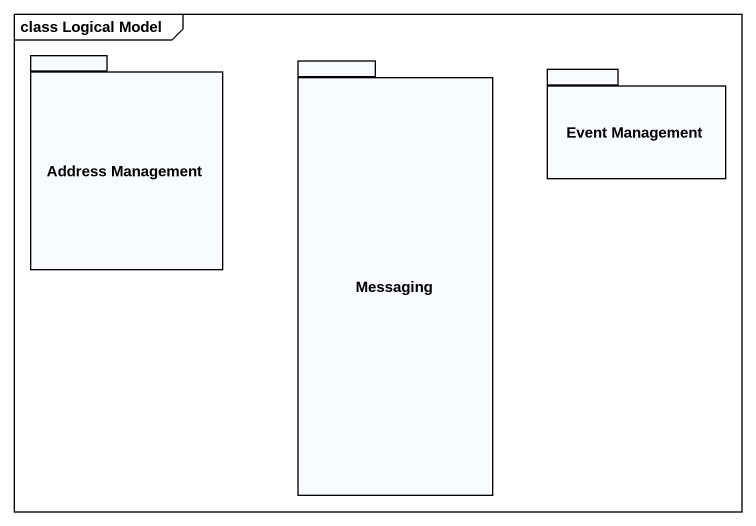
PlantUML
@startuml
mainframe class Logical Model
package "Address Management" as Address_Management {
}
package Messaging {
}
package "Event Management" as Event_Management {
}
@enduml
